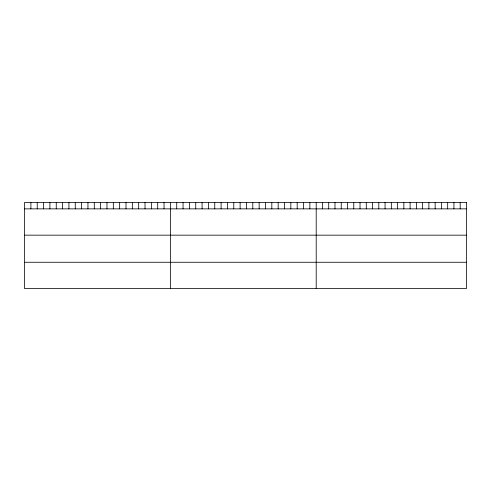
<?xml version="1.0" encoding="UTF-8"?>
<svg xmlns="http://www.w3.org/2000/svg" width="491" height="491" viewBox="0 0 491 491"><rect width="100%" height="100%" fill="white"/><g stroke="black" fill="none" stroke-linecap="round" stroke-linejoin="round"><path stroke-width="0.74" d="M24.55 208.865L466.45 208.865M24.55 235.164L466.45 235.164M24.55 262.262L466.45 262.262M460.19 202.433L460.19 208.865M453.93 202.433L453.93 208.865M447.669 202.433L447.669 208.865M441.409 202.433L441.409 208.865M435.149 202.433L435.149 208.865M428.888 202.433L428.888 208.865M422.628 202.433L422.628 208.865M416.368 202.433L416.368 208.865M410.108 202.433L410.108 208.865M403.848 202.433L403.848 208.865M397.587 202.433L397.587 208.865M391.327 202.433L391.327 208.865M385.067 202.433L385.067 208.865M378.807 202.433L378.807 208.865M372.546 202.433L372.546 208.865M366.286 202.433L366.286 208.865M360.026 202.433L360.026 208.865M353.765 202.433L353.765 208.865M347.505 202.433L347.505 208.865M341.245 202.433L341.245 208.865M334.985 202.433L334.985 208.865M328.725 202.433L328.725 208.865M322.464 202.433L322.464 208.865M316.204 202.433L316.204 288.567M309.864 202.433L309.864 208.865M303.524 202.433L303.524 208.865M297.184 202.433L297.184 208.865M290.844 202.433L290.844 208.865M284.504 202.433L284.504 208.865M278.164 202.433L278.164 208.865M271.824 202.433L271.824 208.865M265.484 202.433L265.484 208.865M259.144 202.433L259.144 208.865M252.804 202.433L252.804 208.865M246.464 202.433L246.464 208.865M240.117 202.433L240.117 208.865M233.777 202.433L233.777 208.865M227.437 202.433L227.437 208.865M221.097 202.433L221.097 208.865M214.757 202.433L214.757 208.865M208.417 202.433L208.417 208.865M202.077 202.433L202.077 208.865M195.737 202.433L195.737 208.865M189.397 202.433L189.397 208.865M183.057 202.433L183.057 208.865M176.717 202.433L176.717 208.865M170.377 202.433L170.377 288.567M164.037 202.433L164.037 208.865M157.697 202.433L157.697 208.865M151.357 202.433L151.357 208.865M145.017 202.433L145.017 208.865M138.677 202.433L138.677 208.865M132.337 202.433L132.337 208.865M125.997 202.433L125.997 208.865M119.657 202.433L119.657 208.865M113.317 202.433L113.317 208.865M106.977 202.433L106.977 208.865M100.637 202.433L100.637 208.865M94.29 202.433L94.29 208.865M87.95 202.433L87.95 208.865M81.61 202.433L81.61 208.865M75.27 202.433L75.27 208.865M68.93 202.433L68.93 208.865M62.59 202.433L62.59 208.865M56.25 202.433L56.25 208.865M49.91 202.433L49.91 208.865M43.57 202.433L43.57 208.865M37.23 202.433L37.23 208.865M30.89 202.433L30.89 208.865M466.45 202.433L24.55 202.433L24.55 288.567L466.45 288.567L466.45 202.433"/></g></svg>
